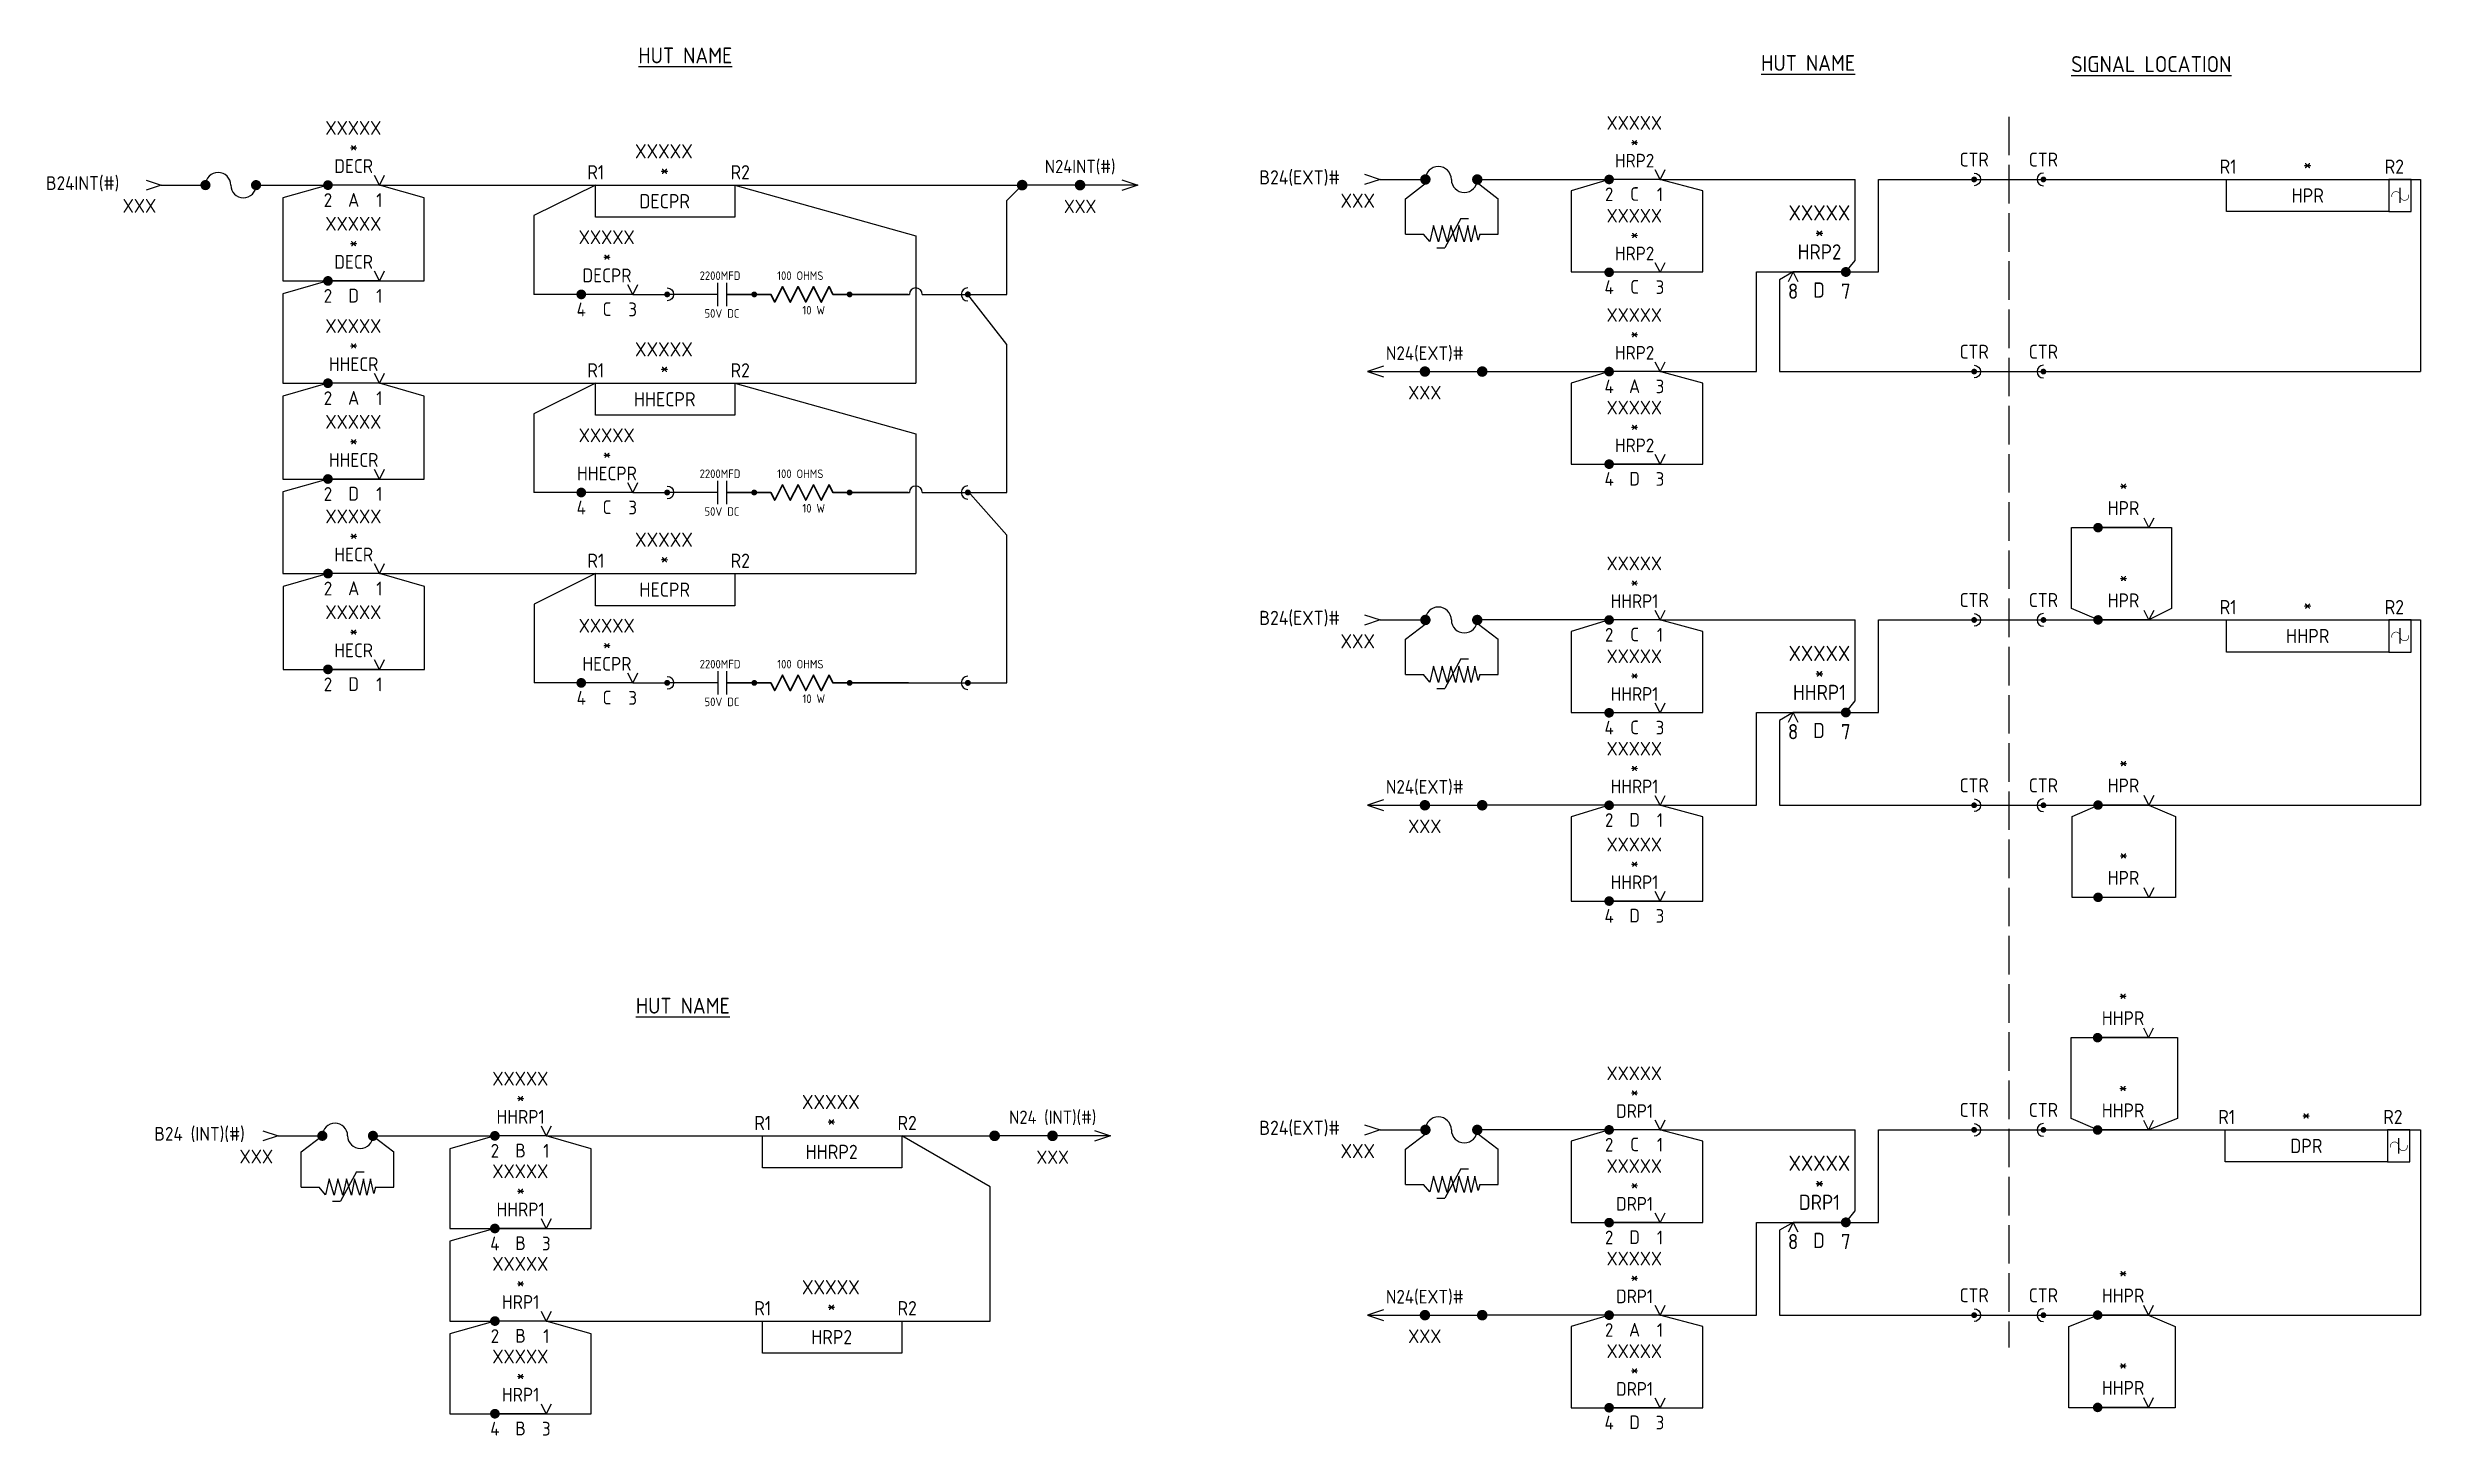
# Model space of a CAD drawing. Header units: millimetres. Extents: x 37 to 407, y 63 to 279.
import ezdxf
from ezdxf.enums import TextEntityAlignment as Align

# ---------------------------------------------------------------- set-up
doc = ezdxf.new("R2010")
doc.units = ezdxf.units.MM
doc.header["$MEASUREMENT"] = 0
doc.linetypes.add('ACAD_ISO02W100', pattern=[15, 12, -3])
for name, color, linetype in [('FUZEBLOCK.INSERT', 7, 'Continuous'), ('FUZEENDBLOCK.INSERT', 7, 'Continuous'), ('PPTC', 7, 'Continuous')]:
    doc.layers.add(name, color=color, linetype=linetype)
doc.styles.add('ISOCP', font='isocp.shx')
doc.styles.add('isocp.shx', font='isocp.shx')

# ---------------------------------------------------------------- blocks, each defined once
blk = doc.blocks.new('FUZEBLOCK')
blk.add_line((3, 0), (11, 0))
at = {"const_width": 1}
for points in [[(11.25, 0, -1), (12.25, 0, -1)], [(21.25, 0, -1), (22.25, 0, -1)]]:
    blk.add_lwpolyline(points, format="xyb", close=True, dxfattribs=at)
blk.add_polyline3d([(0, 1, 0), (3, 0, 0), (0, -1, 0)])
for centre, start, end in [((14.25, 0), 0, 180), ((19.25, 0), 180, 0)]:
    blk.add_arc(centre, 2.5, start, end)
at = {"style": 'isocp.shx'}
for tag, p in [('FUSEVALUE', (16.68, 4, 1)), ('VOLT', (-12.52, 0.4, 1)), ('FTOT', (-1.3, -4.1, 1))]:
    blk.add_attdef(tag, text='', height=2.73, dxfattribs=at).set_placement(p, align=Align.MIDDLE_CENTER)
blk = doc.blocks.new('Front_Contact')
at = {"color": 0, "const_width": 0.75}
blk.add_lwpolyline([(-0.38, 0, 1), (0.38, 0, 1)], format="xyb", close=True, dxfattribs=at)
at = {"color": 0}
for points in [[(8, 0), (0, 0)], [(8.75, 1.5), (8, 0), (7.25, 1.5)]]:
    blk.add_lwpolyline(points, dxfattribs=at)
at = {"style": 'ISOCP'}
for tag, p in [('R(POS)', (3.96, 8.9)), ('S_NAME', (4, 6.02)), ('R_NAME', (4, 2.96)), ('C', (4, -2.29))]:
    blk.add_attdef(tag, text='', height=2.15, dxfattribs=at).set_placement(p, align=Align.MIDDLE_CENTER)
at = {"color": 0, "style": 'ISOCP'}
for tag, p in [('A', (0, -1.26)), ('F', (8, -1.26))]:
    blk.add_attdef(tag, text='', height=2.15, dxfattribs=at).set_placement(p, align=Align.TOP_CENTER)
at = {"style": 'ISOCP', "flags": 5}
for tag, p in [('WIRING', (3.09, -5.61)), ('DOC', (3.39, -9.34))]:
    blk.add_attdef(tag, text='', height=2, dxfattribs=at).set_placement(p, align=Align.MIDDLE_CENTER)
blk = doc.blocks.new('Relay_Coil')
at = {"color": 0}
blk.add_lwpolyline([(-21.66, 0), (0, 0), (0, -5), (-21.66, -5)], close=True, dxfattribs=at)
at = {"style": 'ISOCP'}
blk.add_attdef('R(POS)', text='', height=2.22, dxfattribs=at).set_placement((-11.03, 5.27), align=Align.MIDDLE_CENTER)
at = {"color": 0, "style": 'ISOCP'}
for tag, p in [('L+', (-21.63, 2)), ('S_NAME', (-10.94, 2.38)), ('L-', (0.84, 2)), ('R_NAME', (-10.91, -2.5))]:
    blk.add_attdef(tag, text='', height=2.22, dxfattribs=at).set_placement(p, align=Align.MIDDLE_CENTER)
at = {"style": 'ISOCP', "flags": 5}
for tag, p in [('WIRING', (-13.92, -7.39)), ('DOC', (-13.62, -11.13))]:
    blk.add_attdef(tag, text='', height=2, dxfattribs=at).set_placement(p, align=Align.MIDDLE_CENTER)
blk = doc.blocks.new('FUZEENDBLOCK')
blk.add_line((0, 0), (21.75, 0))
at = {"const_width": 1}
for points in [[(10.38, 0, -1), (11.37, 0, -1)], [(21.25, 0, -1), (22.25, 0, -1)]]:
    blk.add_lwpolyline(points, format="xyb", close=True, dxfattribs=at)
blk.add_polyline3d([(3, 1, 0), (0, 0, 0), (3, -1, 0)])
at = {"style": 'isocp.shx'}
for tag, p in [('VOLT', (10.85, 3.5, 1)), ('FTOT', (10.85, -4, 1))]:
    blk.add_attdef(tag, text='', height=2.59, dxfattribs=at).set_placement(p, align=Align.MIDDLE_CENTER)
blk = doc.blocks.new('RC_Ckt')
for p, q in [((-98.38, -12), (-98.38, -18)), ((-96.12, -12), (-96.12, -18)), ((-98.38, -15), (-111.32, -15))]:
    blk.add_line(p, q)
at = {"lineweight": 30}
blk.add_lwpolyline([(-49.48, -15), (-64.54, -15), (-68.82, -15), (-69.81, -13), (-71.81, -17), (-73.8, -13), (-75.78, -16.97), (-77.76, -13), (-79.76, -17), (-81.75, -13), (-83.74, -16.97), (-84.72, -15), (-88.99, -15), (-96.12, -15)], dxfattribs=at)
at = {"const_width": 0.75}
for points in [[(-89.37, -15, 1), (-88.62, -15, 1)], [(-64.92, -15, 1), (-64.17, -15, 1)]]:
    blk.add_lwpolyline(points, format="xyb", close=True, dxfattribs=at)
at = {"style": 'ISOCP'}
for s, p in [('2200MFD', (-103, -11.29)), ('100 OHMS', (-83.11, -11.29)), ('10 W', (-76.64, -20.15))]:
    blk.add_text(s, height=2.2, dxfattribs=at).set_placement(p)
at = {"linetype": 'Continuous', "style": 'ISOCP', "width": 0.7}
blk.add_attdef('RC_POS', text='', height=2.2, dxfattribs=at).set_placement((-89.9, -7.38), align=Align.CENTER)
at = {"style": 'ISOCP'}
blk.add_attdef('VOLTAGE', text='', height=2.2, dxfattribs=at).set_placement((-93.67, -19.88), align=Align.MIDDLE_CENTER)
blk = doc.blocks.new('CTR')
at = {"color": 0, "const_width": 0.45}
blk.add_lwpolyline([(-0.23, 0, 1), (0.23, 0, 1)], format="xyb", close=True, dxfattribs=at)
at = {"color": 0}
blk.add_arc((0, 0), 1, 90, 269.9999, dxfattribs=at)
at = {"style": 'ISOCP'}
blk.add_attdef('CTR', text='', height=2.2, dxfattribs=at).set_placement((0, 3.13), align=Align.MIDDLE_CENTER)
at = {"color": 0, "style": 'ISOCP'}
blk.add_attdef('POS', text='', height=2.2, dxfattribs=at).set_placement((0, -2), align=Align.TOP_CENTER)
blk = doc.blocks.new('24PPTC')
for p, q in [((-5.58, 3.53), (-2.3, 6.03)), ((5.58, 6.03), (8.81, 3.53)), ((-5.58, -1.97), (-5.58, 3.53)), ((8.81, -1.97), (8.81, 3.53)), ((-5.58, -1.97), (-2.77, -1.97)), ((5.99, -1.97), (8.81, -1.97))]:
    blk.add_line(p, q)
at = {"layer": 'PPTC', "lineweight": -2}
blk.add_line((3.02, 0.45), (0.53, -4.13), dxfattribs=at)
at = {"layer": 'PPTC'}
for p, q in [((3.02, 0.45), (4.24, 0.45)), ((-1.8, -3.14), (-2.77, -1.97)), ((-1.25, -0.67), (-1.8, -3.14)), ((-0.45, -3.21), (-1.25, -0.67)), ((0.12, -0.67), (-0.45, -3.21)), ((0.92, -3.21), (0.12, -0.67)), ((1.49, -0.67), (0.92, -3.21)), ((2.25, -3.21), (1.49, -0.67)), ((2.72, -0.67), (2.25, -3.21)), ((3.53, -3.21), (2.72, -0.67)), ((4.09, -0.67), (3.53, -3.21)), ((4.65, -3.21), (4.09, -0.67)), ((5.21, -0.67), (4.65, -3.21)), ((5.7, -2.92), (5.21, -0.67)), ((5.99, -1.97), (5.7, -2.92)), ((-0.7, -4.13), (0.53, -4.13))]:
    blk.add_line(p, q, dxfattribs=at)
blk = doc.blocks.new('Back_Contact')
at = {"color": 0}
for p, q in [((0, 0), (-0.75, -1.5)), ((0.75, -1.5), (0, 0))]:
    blk.add_line(p, q, dxfattribs=at)
at = {"color": 0, "const_width": 0.75}
blk.add_lwpolyline([(7.63, 0, 1), (8.38, 0, 1)], format="xyb", close=True, dxfattribs=at)
at = {"color": 0}
blk.add_lwpolyline([(8, 0), (0, 0)], dxfattribs=at)
at = {"style": 'ISOCP'}
for tag, p in [('S_NAME', (4, 6.11)), ('R(POS)', (3.99, 8.98)), ('R_NAME', (4, 3.05)), ('C', (3.92, -2.74))]:
    blk.add_attdef(tag, text='', height=2.31, dxfattribs=at).set_placement(p, align=Align.MIDDLE_CENTER)
at = {"color": 0, "style": 'ISOCP'}
for tag, p in [('A', (0, -1.76)), ('B', (8, -1.76))]:
    blk.add_attdef(tag, text='', height=2.31, dxfattribs=at).set_placement(p, align=Align.TOP_CENTER)
at = {"style": 'ISOCP', "flags": 5}
for tag, p in [('WIRING', (4.08, -6.36)), ('DOC', (4.39, -10.09))]:
    blk.add_attdef(tag, text='', height=2, dxfattribs=at).set_placement(p, align=Align.MIDDLE_CENTER)
blk = doc.blocks.new('FRONT_REPEATER')
at = {"color": 0}
for points in [[(172.54, 203.29), (171.8, 201.81), (171.05, 203.29)], [(171.8, 201.81), (163.88, 201.81)]]:
    blk.add_lwpolyline(points, dxfattribs=at)
at = {"color": 0, "const_width": 0.742}
blk.add_lwpolyline([(163.51, 201.81, 1), (164.25, 201.81, 1)], format="xyb", close=True, dxfattribs=at)
at = {"style": 'ISOCP'}
for tag, p in [('R(POS)', (167.95, 211.38)), ('S_NAME', (167.84, 208.49)), ('R_NAME', (167.84, 204.84)), ('C', (167.63, 199.3))]:
    blk.add_attdef(tag, text='', height=2.18, dxfattribs=at).set_placement(p, align=Align.MIDDLE_CENTER)
at = {"color": 0, "style": 'ISOCP'}
for tag, p in [('A', (163.88, 200.32)), ('F', (171.8, 200.32))]:
    blk.add_attdef(tag, text='', height=2.18, dxfattribs=at).set_placement(p, align=Align.TOP_CENTER)
blk = doc.blocks.new('COIL_REPEATER')
blk.add_line((403.56, 254.45), (403.56, 256.82))
at = {"color": 0}
blk.add_lwpolyline([(376.53, 258.11), (401.8, 258.11), (401.8, 253.11), (376.53, 253.11)], close=True, dxfattribs=at)
blk.add_lwpolyline([(405.25, 258.11), (401.8, 258.11), (401.8, 253.11), (405.25, 253.11)], close=True)
at = {"const_width": 0.1}
blk.add_lwpolyline([(402.26, 255.36, -1.180672), (403.56, 255.54, 1.180672), (404.85, 255.73, 1)], format="xyb", dxfattribs=at)
blk.add_lwpolyline([(403.56, 256.82), (403.56, 254.45)], dxfattribs=at)
at = {"color": 0, "style": 'ISOCP'}
for tag, p in [('L+', (376.77, 260.11)), ('S_NAME', (389.13, 260.5)), ('L-', (402.63, 260.11)), ('R_NAME', (389.16, 255.61))]:
    blk.add_attdef(tag, text='', height=2.22, dxfattribs=at).set_placement(p, align=Align.MIDDLE_CENTER)

msp = doc.modelspace()

# ---------------------------------------------------------------- linework, layer by layer
at = {"linetype": 'ACAD_ISO02W100', "lineweight": 25, "ltscale": 0.5}
msp.add_line((342.64, 267.87), (342.64, 76.32), dxfattribs=at)
for p, q in [((69.9, 257.23), (81.08, 257.23)), ((89.08, 257.23), (122.73, 257.23)), ((122.73, 257.23), (113.14, 252.48)), ((144.39, 257.23), (189.1, 257.23)), ((144.39, 257.23), (172.56, 249.35)), ((186.72, 254.86), (189.1, 257.23)), ((186.72, 249.35), (186.72, 254.86)), ((259.93, 258.11), (280.45, 258.11)), ((288.36, 258.11), (318.76, 258.11)), ((318.76, 245.51), (318.76, 258.11)), ((322.34, 258.11), (337.03, 258.11)), ((322.34, 243.71), (322.34, 258.11)), ((337.25, 258.11), (348.03, 258.11)), ((348.03, 258.11), (376.68, 258.11)), ((401.8, 258.11), (406.71, 258.11)), ((406.71, 258.11), (406.71, 228.21)), ((113.14, 252.48), (113.14, 240.22)), ((172.56, 249.35), (172.56, 226.4)), ((186.72, 240.22), (186.72, 249.35)), ((317.27, 243.71), (318.76, 245.51)), ((81.08, 242.32), (74.08, 240.32)), ((74.08, 240.32), (74.08, 226.4)), ((120.5, 240.22), (113.14, 240.22)), ((128.5, 240.22), (133.87, 240.22)), ((171.39, 240.22), (171.56, 240.22)), ((173.56, 240.22), (186.72, 240.22)), ((186.72, 232.4), (180.66, 240.22)), ((303.36, 228.21), (303.36, 243.71)), ((303.36, 243.71), (322.34, 243.71)), ((309.08, 243.71), (306.94, 242.48)), ((306.94, 242.48), (306.94, 228.21)), ((186.72, 209.39), (186.72, 232.4)), ((74.08, 226.4), (81.09, 226.4)), ((89.08, 226.4), (122.73, 226.4)), ((122.73, 226.4), (113.14, 221.65)), ((144.39, 226.4), (172.56, 218.53)), ((144.39, 226.4), (172.56, 226.4)), ((260.7, 228.21), (280.45, 228.21)), ((288.36, 228.21), (303.36, 228.21)), ((299.66, 228.21), (303.36, 228.21)), ((306.94, 228.21), (337.03, 228.21)), ((337.25, 228.21), (348.03, 228.21)), ((348.03, 228.21), (406.71, 228.21)), ((113.14, 221.65), (113.14, 209.39)), ((172.56, 218.52), (172.56, 196.77)), ((81.08, 211.49), (74.08, 209.49)), ((74.08, 209.49), (74.08, 196.77)), ((120.5, 209.39), (113.14, 209.39)), ((128.5, 209.39), (133.87, 209.39)), ((171.39, 209.39), (171.56, 209.39)), ((173.56, 209.39), (186.72, 209.39)), ((186.72, 202.77), (180.66, 209.62)), ((186.72, 179.76), (186.72, 202.77)), ((74.08, 196.77), (81.09, 196.77)), ((89.09, 196.77), (122.74, 196.77)), ((122.74, 196.77), (113.15, 192.02)), ((144.4, 196.77), (172.56, 196.77)), ((113.15, 192.02), (113.15, 181.04)), ((113.15, 192.02), (113.15, 179.76)), ((280.45, 189.55), (259.93, 189.55)), ((288.36, 189.55), (318.76, 189.55)), ((318.76, 176.95), (318.76, 189.55)), ((322.34, 189.55), (337.03, 189.55)), ((322.34, 175.15), (322.34, 189.55)), ((337.25, 189.55), (348.03, 189.55)), ((348.03, 189.55), (376.68, 189.55)), ((401.8, 189.55), (406.71, 189.55)), ((406.71, 189.55), (406.71, 160.71)), ((120.5, 179.76), (113.15, 179.76)), ((128.5, 179.76), (133.87, 179.76)), ((171.4, 179.76), (186.72, 179.76)), ((303.36, 160.71), (303.36, 175.15)), ((303.36, 175.15), (322.34, 175.15)), ((309.08, 175.15), (306.94, 173.92)), ((306.94, 173.92), (306.94, 160.71)), ((317.27, 175.15), (318.76, 176.95)), ((280.45, 160.71), (260.7, 160.71)), ((288.36, 160.71), (303.36, 160.71)), ((299.66, 160.71), (303.36, 160.71)), ((306.94, 160.71), (337.03, 160.71)), ((337.25, 160.71), (348.03, 160.71)), ((348.03, 160.71), (406.71, 160.71)), ((88.08, 109.26), (107.06, 109.26)), ((115.06, 109.26), (148.71, 109.26)), ((170.37, 109.26), (184.83, 109.26)), ((184.11, 101.33), (170.37, 109.26)), ((280.45, 110.19), (259.93, 110.19)), ((288.36, 110.19), (318.76, 110.19)), ((318.76, 97.59), (318.76, 110.19)), ((322.34, 110.19), (337.03, 110.19)), ((322.34, 95.79), (322.34, 110.19)), ((337.25, 110.19), (348.03, 110.19)), ((348.03, 110.19), (376.68, 110.19)), ((401.8, 110.19), (406.71, 110.19)), ((406.71, 110.19), (406.71, 81.35)), ((184.11, 80.43), (184.11, 101.33)), ((317.27, 95.79), (318.76, 97.59)), ((107.06, 94.84), (100.06, 92.84)), ((100.06, 92.84), (100.06, 80.43)), ((303.36, 81.35), (303.36, 95.79)), ((303.36, 95.79), (322.34, 95.79)), ((309.08, 95.79), (306.94, 94.56)), ((306.94, 94.56), (306.94, 81.35)), ((280.45, 81.35), (260.7, 81.35)), ((288.36, 81.35), (303.36, 81.35)), ((299.66, 81.35), (303.36, 81.35)), ((306.94, 81.35), (337.03, 81.35)), ((337.25, 81.35), (348.03, 81.35)), ((348.03, 81.35), (406.71, 81.35)), ((100.06, 80.43), (107.06, 80.43)), ((115.06, 80.43), (148.71, 80.43)), ((170.37, 80.43), (184.11, 80.43))]:
    msp.add_line(p, q)
for points in [[(81.08, 257.23), (74.08, 255.23), (74.08, 242.32), (96.08, 242.32), (96.08, 255.23), (89.08, 257.23)], [(280.45, 258.11), (274.55, 256.33), (274.55, 243.71), (295.03, 243.71), (295.03, 256.33), (288.36, 258.11)], [(81.08, 226.4), (74.08, 224.4), (74.08, 211.49), (96.08, 211.49), (96.08, 224.4), (89.08, 226.4)], [(280.45, 228.21), (274.55, 226.42), (274.55, 213.8), (295.03, 213.8), (295.03, 226.42), (288.36, 228.21)], [(356.53, 189.55), (352.4, 191.34), (352.4, 203.96), (367.96, 203.96), (367.96, 191.34), (364.44, 189.55)], [(81.09, 196.77), (74.09, 194.77), (74.09, 181.86), (96.09, 181.86), (96.09, 194.77), (89.09, 196.77)], [(280.45, 189.55), (274.55, 187.77), (274.55, 175.15), (295.03, 175.15), (295.03, 187.77), (288.36, 189.55)], [(280.45, 160.71), (274.55, 158.92), (274.55, 145.8), (295.03, 145.8), (295.03, 158.92), (288.36, 160.71)], [(364.45, 160.74), (368.57, 158.95), (368.57, 146.33), (352.51, 146.33), (352.51, 158.95), (356.53, 160.74)], [(356.47, 110.17), (352.34, 111.96), (352.34, 124.58), (368.89, 124.58), (368.89, 111.96), (364.38, 110.17)], [(107.06, 109.26), (100.06, 107.26), (100.06, 94.84), (122.06, 94.84), (122.06, 107.26), (115.06, 109.26)], [(280.45, 110.19), (274.55, 108.41), (274.55, 95.79), (295.03, 95.79), (295.03, 108.41), (288.36, 110.19)], [(280.45, 81.35), (274.55, 79.56), (274.55, 66.94), (295.03, 66.94), (295.03, 79.56), (288.36, 81.35)], [(364.38, 81.36), (368.51, 79.57), (368.51, 66.95), (351.96, 66.95), (351.96, 79.57), (356.47, 81.36)], [(107.06, 80.43), (100.06, 78.43), (100.06, 66.01), (122.06, 66.01), (122.06, 78.43), (115.06, 80.43)]]:
    msp.add_lwpolyline(points)
for centre in [(172.56, 240.22), (172.56, 209.39)]:
    msp.add_arc(centre, 1, 0, 180)

# ---------------------------------------------------------------- block references
for name, p, values in [('Front_Contact', (81.08, 257.23), {'R(POS)': 'XXXXX', 'R_NAME': 'DECR', 'A': '2', 'F': '1', 'C': 'A', 'S_NAME': '*'}), ('Relay_Coil', (144.39, 257.23), {'S_NAME': '*', 'R_NAME': 'DECPR', 'L+': 'R1', 'L-': 'R2', 'R(POS)': 'XXXXX'}), ('COIL_REPEATER', (0, 0), {'S_NAME': '*', 'R_NAME': 'HPR', 'L+': 'R1', 'L-': 'R2'}), ('Front_Contact', (81.08, 242.32), {'R(POS)': 'XXXXX', 'R_NAME': 'DECR', 'A': '2', 'F': '1', 'C': 'D', 'S_NAME': '*'}), ('Front_Contact', (120.5, 240.22), {'R(POS)': 'XXXXX', 'R_NAME': 'DECPR', 'A': '4', 'F': '3', 'C': 'C', 'S_NAME': '*'}), ('Front_Contact', (81.08, 226.4), {'R(POS)': 'XXXXX', 'R_NAME': 'HHECR', 'A': '2', 'F': '1', 'C': 'A', 'S_NAME': '*'}), ('Relay_Coil', (144.39, 226.4), {'S_NAME': '*', 'R_NAME': 'HHECPR', 'L+': 'R1', 'L-': 'R2', 'R(POS)': 'XXXXX'}), ('Front_Contact', (81.08, 211.49), {'R(POS)': 'XXXXX', 'R_NAME': 'HHECR', 'A': '2', 'F': '1', 'C': 'D', 'S_NAME': '*'}), ('Front_Contact', (120.5, 209.39), {'R(POS)': 'XXXXX', 'R_NAME': 'HHECPR', 'A': '4', 'F': '3', 'C': 'C', 'S_NAME': '*'}), ('Front_Contact', (81.09, 196.77), {'R(POS)': 'XXXXX', 'R_NAME': 'HECR', 'A': '2', 'F': '1', 'C': 'A', 'S_NAME': '*'}), ('Relay_Coil', (144.4, 196.77), {'S_NAME': '*', 'R_NAME': 'HECPR', 'L+': 'R1', 'L-': 'R2', 'R(POS)': 'XXXXX'}), ('COIL_REPEATER', (0, -68.56), {'S_NAME': '*', 'R_NAME': 'HHPR', 'L+': 'R1', 'L-': 'R2'}), ('Front_Contact', (81.08, 181.86), {'R(POS)': 'XXXXX', 'R_NAME': 'HECR', 'A': '2', 'F': '1', 'C': 'D', 'S_NAME': '*'}), ('Front_Contact', (120.5, 179.76), {'R(POS)': 'XXXXX', 'R_NAME': 'HECPR', 'A': '4', 'F': '3', 'C': 'C', 'S_NAME': '*'}), ('Front_Contact', (107.06, 109.26), {'R(POS)': 'XXXXX', 'R_NAME': 'HHRP1', 'A': '2', 'F': '1', 'C': 'B', 'S_NAME': '*'}), ('Relay_Coil', (170.37, 109.26), {'S_NAME': '*', 'R_NAME': 'HHRP2', 'L+': 'R1', 'L-': 'R2', 'R(POS)': 'XXXXX'}), ('COIL_REPEATER', (-0.22, -147.92), {'S_NAME': '*', 'R_NAME': 'DPR', 'L+': 'R1', 'L-': 'R2'}), ('Front_Contact', (107.06, 94.84), {'R(POS)': 'XXXXX', 'R_NAME': 'HHRP1', 'A': '4', 'F': '3', 'C': 'B', 'S_NAME': '*'}), ('Front_Contact', (107.06, 80.43), {'R(POS)': 'XXXXX', 'R_NAME': 'HRP1', 'A': '2', 'F': '1', 'C': 'B', 'S_NAME': '*'}), ('Relay_Coil', (170.37, 80.43), {'S_NAME': '*', 'R_NAME': 'HRP2', 'L+': 'R1', 'L-': 'R2', 'R(POS)': 'XXXXX'}), ('Front_Contact', (107.06, 66.01), {'R(POS)': 'XXXXX', 'R_NAME': 'HRP1', 'A': '4', 'F': '3', 'C': 'B', 'S_NAME': '*'})]:
    msp.add_blockref(name, p).add_auto_attribs(values)
for name, p, xscale, yscale, zscale, values in [('Front_Contact', (280.45, 258.11), 0.9892865240171544, 0.9892865240171544, 0.9892865240171544, {'S_NAME': '*', 'R_NAME': 'HRP2', 'A': '2', 'F': '1', 'C': 'C', 'R(POS)': 'XXXXX'}), ('Front_Contact', (280.45, 243.66), 0.9892865240171544, 0.9892865240171544, 0.9892865240171544, {'S_NAME': '*', 'R_NAME': 'HRP2', 'A': '4', 'F': '3', 'C': 'C', 'R(POS)': 'XXXXX'}), ('Back_Contact', (309.08, 243.71), 1.024762559949282, 1.024762559949282, 1.024762559949282, {'S_NAME': '*', 'R_NAME': 'HRP2', 'A': '8', 'B': '7', 'C': 'D', 'R(POS)': 'XXXXX'}), ('Front_Contact', (280.45, 228.21), 0.9892865240171544, 0.9892865240171544, 0.9892865240171544, {'S_NAME': '*', 'R_NAME': 'HRP2', 'A': '4', 'F': '3', 'C': 'A', 'R(POS)': 'XXXXX'}), ('Front_Contact', (280.45, 213.8), 0.9892865240171544, 0.9892865240171544, 0.9892865240171544, {'S_NAME': '*', 'R_NAME': 'HRP2', 'A': '4', 'F': '3', 'C': 'D', 'R(POS)': 'XXXXX'}), ('Front_Contact', (280.45, 189.55), 0.9892865240171544, 0.9892865240171544, 0.9892865240171544, {'S_NAME': '*', 'R_NAME': 'HHRP1', 'A': '2', 'F': '1', 'C': 'C', 'R(POS)': 'XXXXX'}), ('Front_Contact', (280.45, 175.1), 0.9892865240171544, 0.9892865240171544, 0.9892865240171544, {'S_NAME': '*', 'R_NAME': 'HHRP1', 'A': '4', 'F': '3', 'C': 'C', 'R(POS)': 'XXXXX'}), ('Back_Contact', (309.08, 175.15), 1.024762559949282, 1.024762559949282, 1.024762559949282, {'S_NAME': '*', 'R_NAME': 'HHRP1', 'A': '8', 'B': '7', 'C': 'D', 'R(POS)': 'XXXXX'}), ('Front_Contact', (280.45, 160.71), 0.9892865240171544, 0.9892865240171544, 0.9892865240171544, {'S_NAME': '*', 'R_NAME': 'HHRP1', 'A': '2', 'F': '1', 'C': 'D', 'R(POS)': 'XXXXX'}), ('Front_Contact', (280.45, 145.8), 0.9892865240171544, 0.9892865240171544, 0.9892865240171544, {'S_NAME': '*', 'R_NAME': 'HHRP1', 'A': '4', 'F': '3', 'C': 'D', 'R(POS)': 'XXXXX'}), ('Front_Contact', (280.45, 110.19), 0.9892865240171544, 0.9892865240171544, 0.9892865240171544, {'S_NAME': '*', 'R_NAME': 'DRP1', 'A': '2', 'F': '1', 'C': 'C', 'R(POS)': 'XXXXX'}), ('Front_Contact', (280.45, 95.75), 0.9892865240171544, 0.9892865240171544, 0.9892865240171544, {'S_NAME': '*', 'R_NAME': 'DRP1', 'A': '2', 'F': '1', 'C': 'D', 'R(POS)': 'XXXXX'}), ('Back_Contact', (309.08, 95.79), 1.024762559949282, 1.024762559949282, 1.024762559949282, {'S_NAME': '*', 'R_NAME': 'DRP1', 'A': '8', 'B': '7', 'C': 'D', 'R(POS)': 'XXXXX'}), ('Front_Contact', (280.45, 81.35), 0.9892865240171544, 0.9892865240171544, 0.9892865240171544, {'S_NAME': '*', 'R_NAME': 'DRP1', 'A': '2', 'F': '1', 'C': 'A', 'R(POS)': 'XXXXX'}), ('Front_Contact', (280.45, 66.94), 0.9892865240171544, 0.9892865240171544, 0.9892865240171544, {'S_NAME': '*', 'R_NAME': 'DRP1', 'A': '4', 'F': '3', 'C': 'D', 'R(POS)': 'XXXXX'})]:
    msp.add_blockref(name, p, dxfattribs=dict(xscale=xscale, yscale=yscale, zscale=zscale)).add_auto_attribs(values)
ref = msp.add_blockref('CTR', (337.25, 258.11), dxfattribs=dict(xscale=-0.9892865240171544, yscale=0.9892865240171544, zscale=0.9892865240171544))
ref.add_attrib('CTR', 'CTR', dxfattribs={"height": 2.176, "style": 'ISOCP'}).set_placement((337.25, 261.21), align=Align.MIDDLE_CENTER)
ref = msp.add_blockref('CTR', (348.03, 258.11), dxfattribs=dict(xscale=0.9892865240171544, yscale=0.9892865240171544, zscale=0.9892865240171544))
ref.add_attrib('CTR', 'CTR', dxfattribs={"height": 2.176, "style": 'ISOCP'}).set_placement((348.03, 261.21), align=Align.MIDDLE_CENTER)
for p in [(254.35, 251.59), (254.35, 183.03), (82.5, 103.23), (254.35, 103.67)]:
    msp.add_blockref('24PPTC', p)
ref = msp.add_blockref('RC_Ckt', (201.42, 249.32), dxfattribs=dict(xscale=0.6068114739418548, yscale=0.6068114739418548, zscale=0.6068114739418548))
ref.add_attrib('VOLTAGE', '50V DC', dxfattribs={"height": 1.335, "style": 'ISOCP'}).set_placement((142.39, 237.26), align=Align.MIDDLE_CENTER)
at = {"xscale": -1}
for p in [(133.87, 240.22), (133.87, 209.39), (133.87, 179.76)]:
    msp.add_blockref('CTR', p, dxfattribs=at)
at = {"xscale": 1.024762559949282, "yscale": 1.024762559949282, "zscale": 1.024762559949282}
for p in [(180.66, 240.22), (180.66, 209.39), (180.66, 179.76)]:
    msp.add_blockref('CTR', p, dxfattribs=at)
ref = msp.add_blockref('CTR', (337.25, 228.21), dxfattribs=dict(xscale=-0.9892865240171544, yscale=0.9892865240171544, zscale=0.9892865240171544))
ref.add_attrib('CTR', 'CTR', dxfattribs={"height": 2.176, "style": 'ISOCP'}).set_placement((337.25, 231.3), align=Align.MIDDLE_CENTER)
ref = msp.add_blockref('CTR', (348.03, 228.21), dxfattribs=dict(xscale=0.9892865240171544, yscale=0.9892865240171544, zscale=0.9892865240171544))
ref.add_attrib('CTR', 'CTR', dxfattribs={"height": 2.176, "style": 'ISOCP'}).set_placement((348.03, 231.3), align=Align.MIDDLE_CENTER)
ref = msp.add_blockref('RC_Ckt', (201.42, 218.49), dxfattribs=dict(xscale=0.6068114739418548, yscale=0.6068114739418548, zscale=0.6068114739418548))
ref.add_attrib('VOLTAGE', '50V DC', dxfattribs={"height": 1.335, "style": 'ISOCP'}).set_placement((142.39, 206.43), align=Align.MIDDLE_CENTER)
ref = msp.add_blockref('FRONT_REPEATER', (192.65, 2.11))
ref.add_attrib('S_NAME', '*', dxfattribs={"height": 2.18, "style": 'ISOCP'}).set_placement((360.49, 210.6), align=Align.MIDDLE_CENTER)
ref.add_attrib('R_NAME', 'HPR', dxfattribs={"height": 2.176, "style": 'ISOCP'}).set_placement((360.49, 206.96), align=Align.MIDDLE_CENTER)
ref = msp.add_blockref('FRONT_REPEATER', (192.65, -12.25))
ref.add_attrib('S_NAME', '*', dxfattribs={"height": 2.18, "style": 'ISOCP'}).set_placement((360.49, 196.23), align=Align.MIDDLE_CENTER)
ref.add_attrib('R_NAME', 'HPR', dxfattribs={"height": 2.176, "style": 'ISOCP'}).set_placement((360.49, 192.59), align=Align.MIDDLE_CENTER)
ref = msp.add_blockref('CTR', (337.25, 189.55), dxfattribs=dict(xscale=-0.9892865240171544, yscale=0.9892865240171544, zscale=0.9892865240171544))
ref.add_attrib('CTR', 'CTR', dxfattribs={"height": 2.176, "style": 'ISOCP'}).set_placement((337.25, 192.65), align=Align.MIDDLE_CENTER)
ref = msp.add_blockref('CTR', (348.03, 189.55), dxfattribs=dict(xscale=0.9892865240171544, yscale=0.9892865240171544, zscale=0.9892865240171544))
ref.add_attrib('CTR', 'CTR', dxfattribs={"height": 2.176, "style": 'ISOCP'}).set_placement((348.03, 192.65), align=Align.MIDDLE_CENTER)
ref = msp.add_blockref('RC_Ckt', (201.43, 188.86), dxfattribs=dict(xscale=0.6068114739418548, yscale=0.6068114739418548, zscale=0.6068114739418548))
ref.add_attrib('VOLTAGE', '50V DC', dxfattribs={"height": 1.335, "style": 'ISOCP'}).set_placement((142.4, 176.8), align=Align.MIDDLE_CENTER)
ref = msp.add_blockref('FRONT_REPEATER', (192.65, -41.07))
ref.add_attrib('S_NAME', '*', dxfattribs={"height": 2.18, "style": 'ISOCP'}).set_placement((360.49, 167.42), align=Align.MIDDLE_CENTER)
ref.add_attrib('R_NAME', 'HPR', dxfattribs={"height": 2.176, "style": 'ISOCP'}).set_placement((360.49, 163.78), align=Align.MIDDLE_CENTER)
ref = msp.add_blockref('CTR', (337.25, 160.71), dxfattribs=dict(xscale=-0.9892865240171544, yscale=0.9892865240171544, zscale=0.9892865240171544))
ref.add_attrib('CTR', 'CTR', dxfattribs={"height": 2.176, "style": 'ISOCP'}).set_placement((337.25, 163.8), align=Align.MIDDLE_CENTER)
ref = msp.add_blockref('CTR', (348.03, 160.71), dxfattribs=dict(xscale=0.9892865240171544, yscale=0.9892865240171544, zscale=0.9892865240171544))
ref.add_attrib('CTR', 'CTR', dxfattribs={"height": 2.176, "style": 'ISOCP'}).set_placement((348.03, 163.8), align=Align.MIDDLE_CENTER)
ref = msp.add_blockref('FRONT_REPEATER', (192.65, -55.43))
ref.add_attrib('S_NAME', '*', dxfattribs={"height": 2.18, "style": 'ISOCP'}).set_placement((360.49, 153.05), align=Align.MIDDLE_CENTER)
ref.add_attrib('R_NAME', 'HPR', dxfattribs={"height": 2.176, "style": 'ISOCP'}).set_placement((360.49, 149.41), align=Align.MIDDLE_CENTER)
ref = msp.add_blockref('FRONT_REPEATER', (192.58, -77.27))
ref.add_attrib('S_NAME', '*', dxfattribs={"height": 2.18, "style": 'ISOCP'}).set_placement((360.42, 131.21), align=Align.MIDDLE_CENTER)
ref.add_attrib('R_NAME', 'HHPR', dxfattribs={"height": 2.176, "style": 'ISOCP'}).set_placement((360.42, 127.57), align=Align.MIDDLE_CENTER)
ref = msp.add_blockref('FRONT_REPEATER', (192.58, -91.64))
ref.add_attrib('S_NAME', '*', dxfattribs={"height": 2.18, "style": 'ISOCP'}).set_placement((360.42, 116.85), align=Align.MIDDLE_CENTER)
ref.add_attrib('R_NAME', 'HHPR', dxfattribs={"height": 2.176, "style": 'ISOCP'}).set_placement((360.42, 113.21), align=Align.MIDDLE_CENTER)
ref = msp.add_blockref('CTR', (337.25, 110.19), dxfattribs=dict(xscale=-0.9892865240171544, yscale=0.9892865240171544, zscale=0.9892865240171544))
ref.add_attrib('CTR', 'CTR', dxfattribs={"height": 2.176, "style": 'ISOCP'}).set_placement((337.25, 113.29), align=Align.MIDDLE_CENTER)
ref = msp.add_blockref('CTR', (348.03, 110.19), dxfattribs=dict(xscale=0.9892865240171544, yscale=0.9892865240171544, zscale=0.9892865240171544))
ref.add_attrib('CTR', 'CTR', dxfattribs={"height": 2.176, "style": 'ISOCP'}).set_placement((348.03, 113.29), align=Align.MIDDLE_CENTER)
ref = msp.add_blockref('CTR', (337.25, 81.35), dxfattribs=dict(xscale=-0.9892865240171544, yscale=0.9892865240171544, zscale=0.9892865240171544))
ref.add_attrib('CTR', 'CTR', dxfattribs={"height": 2.176, "style": 'ISOCP'}).set_placement((337.25, 84.44), align=Align.MIDDLE_CENTER)
ref = msp.add_blockref('CTR', (348.03, 81.35), dxfattribs=dict(xscale=0.9892865240171544, yscale=0.9892865240171544, zscale=0.9892865240171544))
ref.add_attrib('CTR', 'CTR', dxfattribs={"height": 2.176, "style": 'ISOCP'}).set_placement((348.03, 84.44), align=Align.MIDDLE_CENTER)
ref = msp.add_blockref('FRONT_REPEATER', (192.59, -120.45))
ref.add_attrib('S_NAME', '*', dxfattribs={"height": 2.18, "style": 'ISOCP'}).set_placement((360.43, 88.03), align=Align.MIDDLE_CENTER)
ref.add_attrib('R_NAME', 'HHPR', dxfattribs={"height": 2.176, "style": 'ISOCP'}).set_placement((360.43, 84.39), align=Align.MIDDLE_CENTER)
ref = msp.add_blockref('FRONT_REPEATER', (192.59, -134.82))
ref.add_attrib('S_NAME', '*', dxfattribs={"height": 2.18, "style": 'ISOCP'}).set_placement((360.43, 73.67), align=Align.MIDDLE_CENTER)
ref.add_attrib('R_NAME', 'HHPR', dxfattribs={"height": 2.176, "style": 'ISOCP'}).set_placement((360.43, 70.03), align=Align.MIDDLE_CENTER)
at = {"layer": 'FUZEBLOCK.INSERT', "color": 0}
for p, xscale, yscale, zscale, values in [((52.77, 257.23), 0.7872948906471413, 0.7872948906471413, 0.7872948906471413, {'VOLT': 'B24INT(#)', 'FTOT': 'XXX'}), ((242.38, 258.11), 0.8067903275745545, 0.8067903275745545, 0.8067903275745545, {'VOLT': 'B24(EXT)#', 'FTOT': 'XXX'}), ((242.38, 189.55), 0.8067903275745545, 0.8067903275745545, 0.8067903275745545, {'VOLT': 'B24(EXT)#', 'FTOT': 'XXX'}), ((70.96, 109.26), 0.7872948906471413, 0.7872948906471413, 0.7872948906471413, {'VOLT': 'B24 (INT)(#)', 'FTOT': 'XXX'}), ((242.38, 110.19), 0.8067903275745545, 0.8067903275745545, 0.8067903275745545, {'VOLT': 'B24(EXT)#', 'FTOT': 'XXX'})]:
    msp.add_blockref('FUZEBLOCK', p, dxfattribs=dict(at, xscale=xscale, yscale=yscale, zscale=zscale)).add_auto_attribs(values)
at = {"layer": 'FUZEENDBLOCK.INSERT', "color": 0}
ref = msp.add_blockref('FUZEENDBLOCK', (207.13, 257.23), dxfattribs=dict(at, xscale=-0.8287124280195762, yscale=0.8287124280195762, zscale=0.8287124280195762))
ref.add_attrib('VOLT', 'N24INT(#)', dxfattribs={"layer": '0', "height": 2.072, "style": 'isocp.shx'}).set_placement((198.13, 260.13, 0.83), align=Align.MIDDLE_CENTER)
ref.add_attrib('FTOT', 'XXX', dxfattribs={"layer": '0', "height": 2.072, "style": 'isocp.shx'}).set_placement((198.13, 253.92, 0.83), align=Align.MIDDLE_CENTER)
at = {"layer": 'FUZEENDBLOCK.INSERT', "color": 0, "xscale": 0.8198340373253029, "yscale": 0.8198340373253029, "zscale": 0.8198340373253029}
for p in [(242.87, 228.21), (242.87, 160.71), (242.87, 81.35)]:
    msp.add_blockref('FUZEENDBLOCK', p, dxfattribs=at).add_auto_attribs({'VOLT': 'N24(EXT)#', 'FTOT': 'XXX'})
at = {"layer": 'FUZEENDBLOCK.INSERT', "color": 0}
ref = msp.add_blockref('FUZEENDBLOCK', (202.85, 109.26), dxfattribs=dict(at, xscale=-0.8287124280195762, yscale=0.8287124280195762, zscale=0.8287124280195762))
ref.add_attrib('VOLT', 'N24 (INT)(#)', dxfattribs={"layer": '0', "height": 2.0718, "style": 'isocp.shx'}).set_placement((193.86, 112.16, 0.83), align=Align.MIDDLE_CENTER)
ref.add_attrib('FTOT', 'XXX', dxfattribs={"layer": '0', "height": 2.072, "style": 'isocp.shx'}).set_placement((193.86, 105.94, 0.83), align=Align.MIDDLE_CENTER)

# ---------------------------------------------------------------- texts
at = {"char_height": 2.464, "width": 24.0209, "attachment_point": 5, "style": 'ISOCP'}
for insert in [(136.69, 277.41), (311.41, 276.24), (136.3, 129.51)]:
    msp.add_mtext('{\\LHUT NAME}', dxfattribs=dict(at, insert=insert))
at = {"insert": (364.82, 276.06), "char_height": 2.5, "attachment_point": 5, "style": 'ISOCP'}
msp.add_mtext_dynamic_manual_height_columns('{\\LSIGNAL LOCATION }', width=36.0518, gutter_width=9.99, heights=[-3], dxfattribs=at)

doc.saveas('drawing.dxf')
